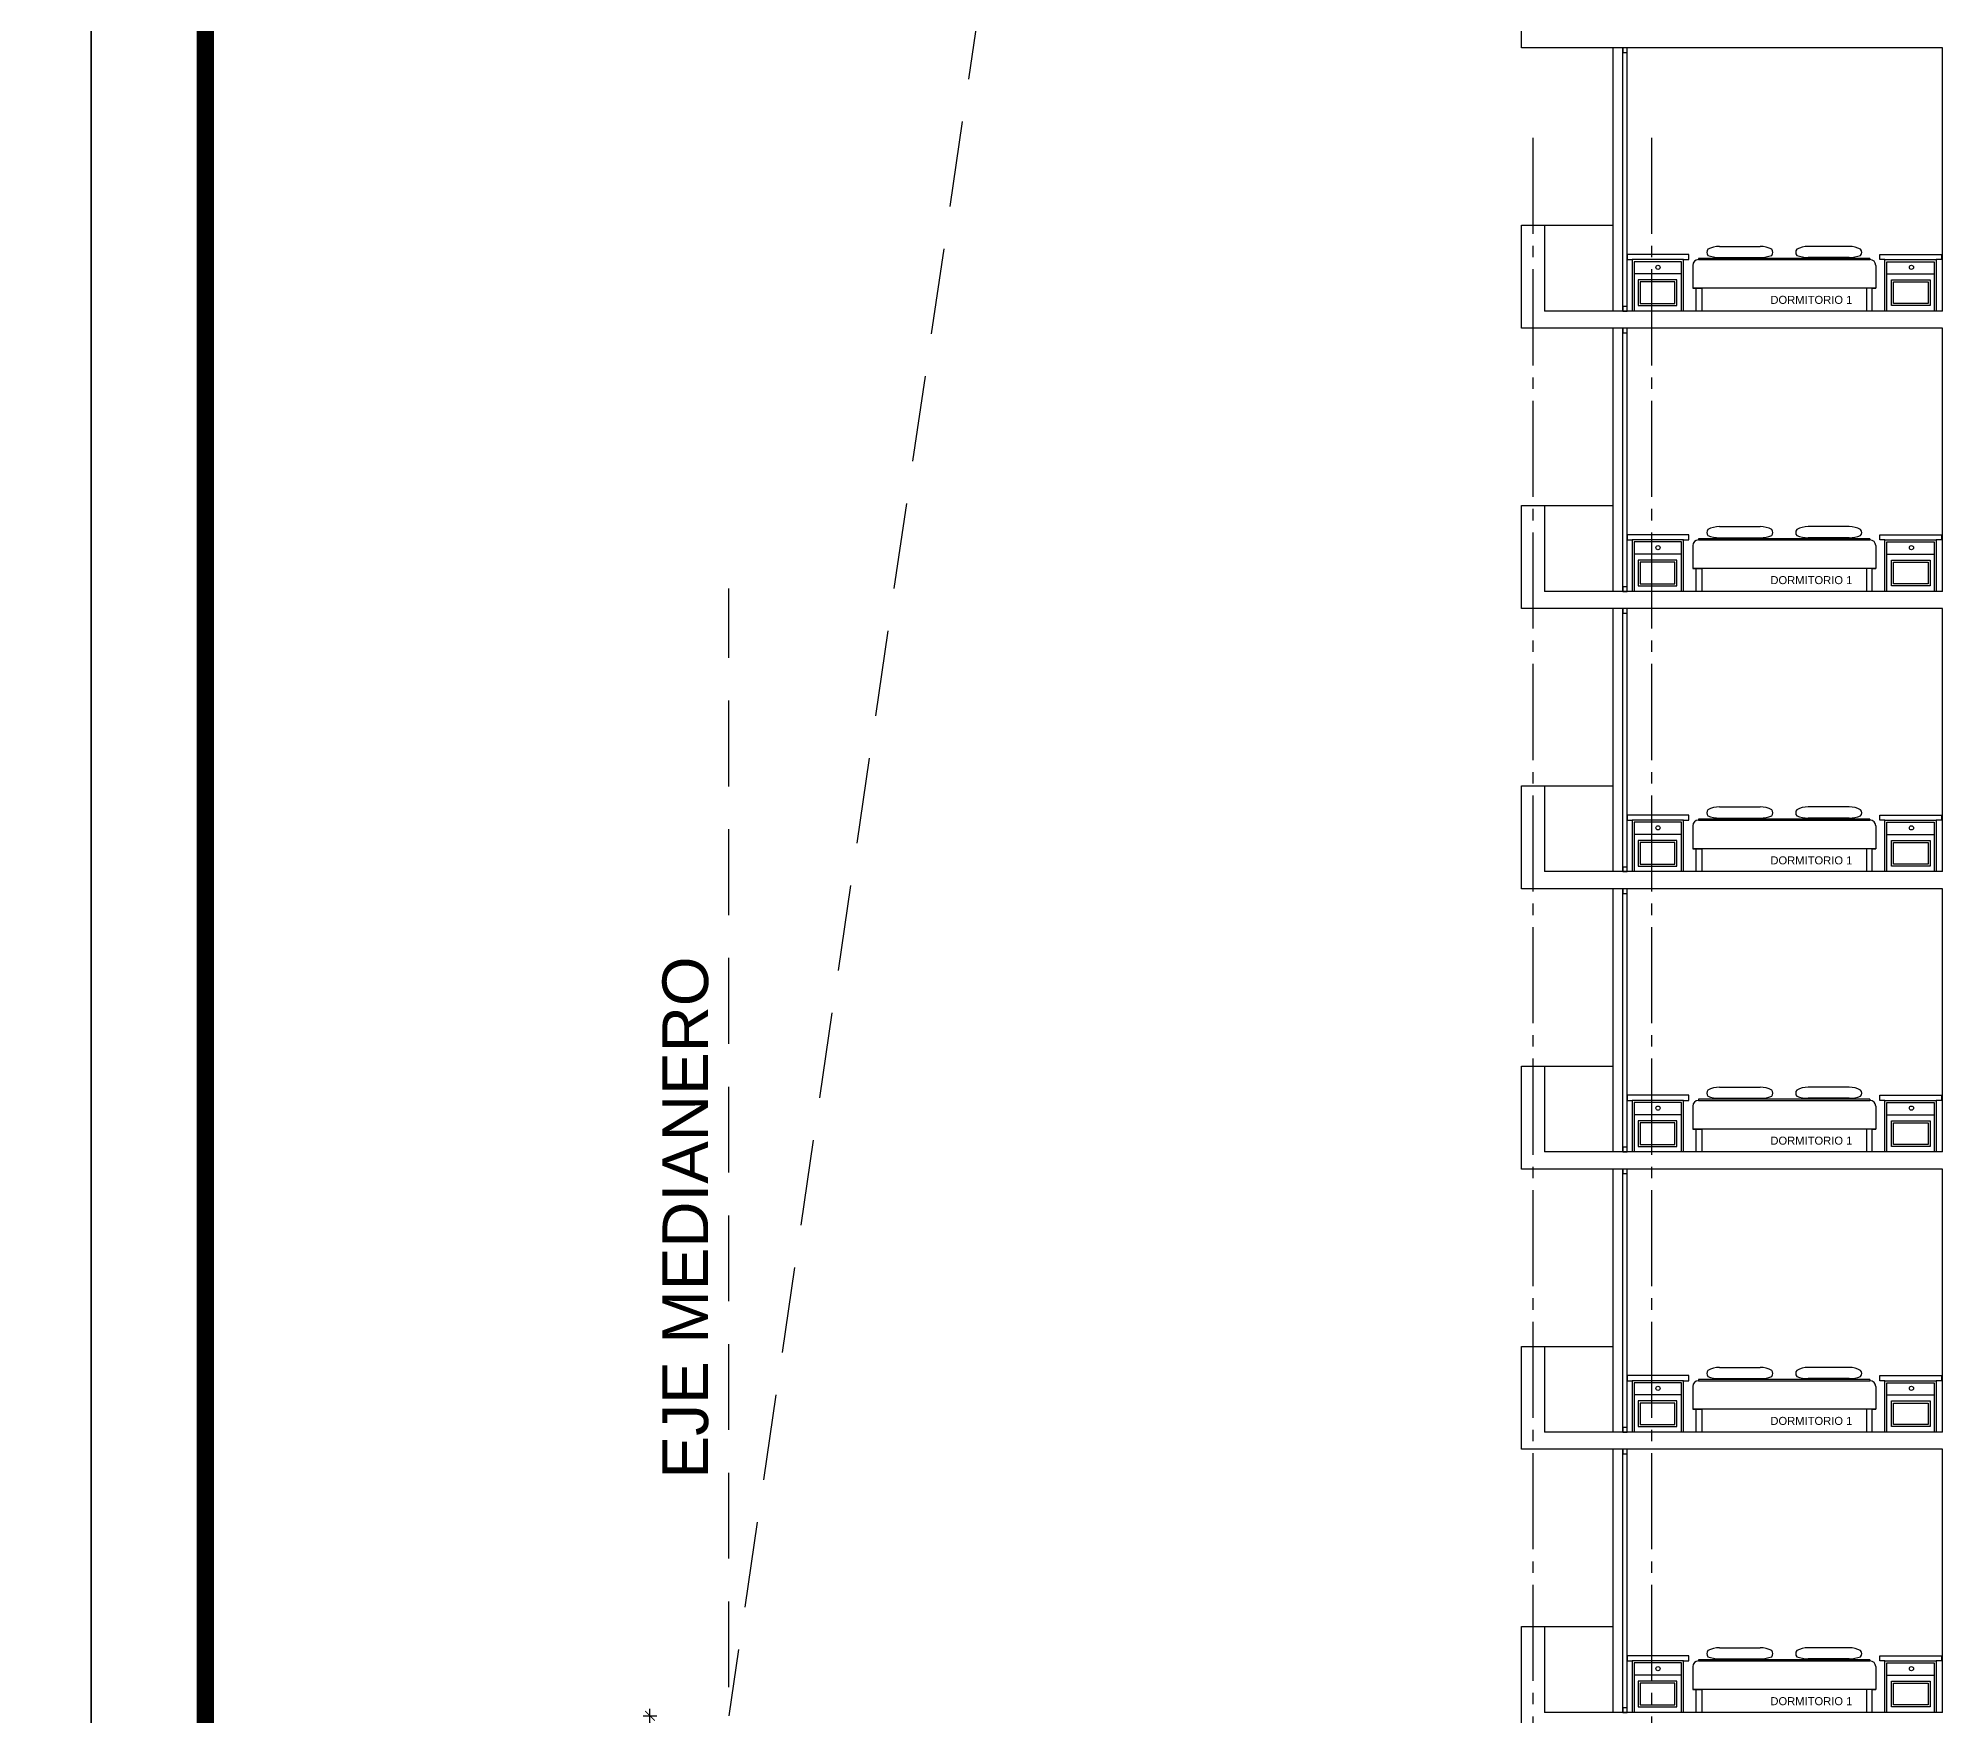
# Model space of a CAD drawing. Header units: millimetres. Extents: x 1217 to 2428, y 234 to 644.
# Drawn here: x 2218.06 to 2234.74, y 387.17 to 401.84 of the extents above; entities that cross this region are included whole.
import ezdxf

# ---------------------------------------------------------------- set-up
doc = ezdxf.new("R2010")
doc.units = ezdxf.units.MM
doc.linetypes.add('ACAD_ISO04W100', pattern=[30, 24, -3, 0, -3])
doc.linetypes.add('HIDDEN', pattern=[0.375, 0.25, -0.125])
doc.layers.get('0').update_dxf_attribs({"lineweight": 5})
for name, color, linetype in [('0.1', 251, 'Continuous'), ('0.2', 2, 'Continuous'), ('0.3', 6, 'Continuous'), ('Ejes', 8, 'Continuous'), ('MURO', 5, 'Continuous'), ('Texto', 1, 'Continuous')]:
    doc.layers.add(name, color=color, linetype=linetype)
doc.styles.add('INTERARQ', font='arial.ttf')
doc.styles.get("Standard").update_dxf_attribs({"font": 'arial.ttf'})
doc.dimstyles.new('ESCALA_1-50', dxfattribs={"dimtxt": 0.15, "dimasz": 0.06, "dimexe": 0.18, "dimexo": 0.0625, "dimgap": 0, "dimtad": 0, "dimtih": 1, "dimtoh": 1, "dimzin": 0, "dimdsep": 46, "dimtxsty": 'INTERARQ', "dimblk": 'DIMTICK', "dimcen": 0, "dimse1": 1, "dimse2": 1, "dimclrd": 256, "dimclre": 1, "dimclrt": 2, "dimadec": 0, "dimazin": 0, "dimtfac": 4.5, "dimtofl": 0, "dimtmove": 2, "dimatfit": 3, "dimldrblk": 'DIMTICK', "dimfxl": 1, "dimtolj": 1, "dimtzin": 0, "dimarcsym": 0})

# ---------------------------------------------------------------- blocks, each defined once
blk = doc.blocks.new('DIMTICK')
at = {"color": 1}
for p, q in [((-1, 0), (1, 0)), ((0, 1), (0, -1))]:
    blk.add_line(p, q, dxfattribs=at)
at = {"color": 3, "const_width": 0.141}
blk.add_lwpolyline([(0.71, 0.71), (-0.71, -0.71)], dxfattribs=at)
blk = doc.blocks.new('*D1712')
at = {"layer": '0.1', "lineweight": -2, "ltscale": 3, "transparency": 16777216}
for p, q in [((2223.413, 387.111), (2223.413, 381.748)), ((2223.413, 376.231), (2223.413, 381.594))]:
    blk.add_line(p, q, dxfattribs=at)
at = {"layer": 'Defpoints', "color": 0, "ltscale": 3, "transparency": 16777216}
for p in [(2224.257, 387.171, 0), (2223.413, 376.171), (2224.264, 376.171, 0)]:
    blk.add_point(p, dxfattribs=at)
at = {"layer": '0.1', "lineweight": -2, "ltscale": 3, "transparency": 16777216, "xscale": 0.06, "yscale": 0.06, "zscale": 0.06}
for p, rotation in [((2223.413, 387.171), 90), ((2223.413, 376.171), 270)]:
    blk.add_blockref('DIMTICK', p, dxfattribs=dict(at, rotation=rotation))
at = {"layer": '0.1', "color": 2, "ltscale": 3, "transparency": 16777216, "insert": (2223.413, 381.671), "char_height": 0.15, "attachment_point": 5, "style": 'INTERARQ'}
blk.add_mtext('\\A1;11.00', dxfattribs=at)

msp = doc.modelspace()

# ---------------------------------------------------------------- linework, layer by layer
at = {"layer": '0.1', "linetype": 'ByBlock'}
for p, q in [((2234.08371, 399.91099, 0), (2232.58369, 399.91099, 0)), ((2232.53371, 399.85099, 0), (2232.53371, 399.65099, 0)), ((2232.5837, 399.90099, 0), (2234.08372, 399.90099, 0)), ((2234.13371, 399.85099, 0), (2234.13371, 399.65099, 0)), ((2234.13371, 399.65099, 0), (2232.53371, 399.65099, 0)), ((2232.53371, 399.65099, 0), (2232.61371, 399.65099, 0)), ((2232.56371, 399.65099, 0), (2232.53371, 399.65099, 0)), ((2232.56371, 399.45099, 0), (2232.56371, 399.65099, 0)), ((2232.61371, 399.65099, 0), (2232.61371, 399.45099, 0)), ((2234.13371, 399.65099, 0), (2234.05371, 399.65099, 0)), ((2234.10371, 399.65099, 0), (2234.13371, 399.65099, 0)), ((2234.10371, 399.45099, 0), (2234.10371, 399.65099, 0)), ((2234.08371, 397.46099, 0), (2232.58369, 397.46099, 0)), ((2232.5837, 397.45099, 0), (2234.08372, 397.45099, 0)), ((2232.53371, 397.40099, 0), (2232.53371, 397.20099, 0)), ((2234.13371, 397.40099, 0), (2234.13371, 397.20099, 0)), ((2234.13371, 397.20099, 0), (2232.53371, 397.20099, 0)), ((2232.53371, 397.20099, 0), (2232.61371, 397.20099, 0)), ((2232.56371, 397.20099, 0), (2232.53371, 397.20099, 0)), ((2232.56371, 397.00099, 0), (2232.56371, 397.20099, 0)), ((2232.61371, 397.20099, 0), (2232.61371, 397.00099, 0)), ((2234.13371, 397.20099, 0), (2234.05371, 397.20099, 0)), ((2234.10371, 397.20099, 0), (2234.13371, 397.20099, 0)), ((2234.10371, 397.00099, 0), (2234.10371, 397.20099, 0)), ((2232.53371, 394.95099, 0), (2232.53371, 394.75099, 0)), ((2234.08371, 395.01099, 0), (2232.58369, 395.01099, 0)), ((2232.5837, 395.00099, 0), (2234.08372, 395.00099, 0)), ((2234.13371, 394.95099, 0), (2234.13371, 394.75099, 0)), ((2234.13371, 394.75099, 0), (2232.53371, 394.75099, 0)), ((2232.53371, 394.75099, 0), (2232.61371, 394.75099, 0)), ((2232.56371, 394.75099, 0), (2232.53371, 394.75099, 0)), ((2232.56371, 394.55099, 0), (2232.56371, 394.75099, 0)), ((2232.61371, 394.75099, 0), (2232.61371, 394.55099, 0)), ((2234.13371, 394.75099, 0), (2234.05371, 394.75099, 0)), ((2234.10371, 394.75099, 0), (2234.13371, 394.75099, 0)), ((2234.10371, 394.55099, 0), (2234.10371, 394.75099, 0)), ((2232.53371, 392.50099, 0), (2232.53371, 392.30099, 0)), ((2234.08371, 392.56099, 0), (2232.58369, 392.56099, 0)), ((2232.5837, 392.55099, 0), (2234.08372, 392.55099, 0)), ((2234.13371, 392.50099, 0), (2234.13371, 392.30099, 0)), ((2234.13371, 392.30099, 0), (2232.53371, 392.30099, 0)), ((2232.53371, 392.30099, 0), (2232.61371, 392.30099, 0)), ((2232.56371, 392.30099, 0), (2232.53371, 392.30099, 0)), ((2232.56371, 392.10099, 0), (2232.56371, 392.30099, 0)), ((2232.61371, 392.30099, 0), (2232.61371, 392.10099, 0)), ((2234.13371, 392.30099, 0), (2234.05371, 392.30099, 0)), ((2234.10371, 392.30099, 0), (2234.13371, 392.30099, 0)), ((2234.10371, 392.10099, 0), (2234.10371, 392.30099, 0)), ((2234.08371, 390.11099, 0), (2232.58369, 390.11099, 0)), ((2232.5837, 390.10099, 0), (2234.08372, 390.10099, 0)), ((2232.53371, 390.05099, 0), (2232.53371, 389.85099, 0)), ((2234.13371, 390.05099, 0), (2234.13371, 389.85099, 0)), ((2234.13371, 389.85099, 0), (2232.53371, 389.85099, 0)), ((2232.53371, 389.85099, 0), (2232.61371, 389.85099, 0)), ((2232.56371, 389.85099, 0), (2232.53371, 389.85099, 0)), ((2232.56371, 389.65099, 0), (2232.56371, 389.85099, 0)), ((2232.61371, 389.85099, 0), (2232.61371, 389.65099, 0)), ((2234.13371, 389.85099, 0), (2234.05371, 389.85099, 0)), ((2234.10371, 389.85099, 0), (2234.13371, 389.85099, 0)), ((2234.10371, 389.65099, 0), (2234.10371, 389.85099, 0)), ((2232.53371, 387.60099, 0), (2232.53371, 387.40099, 0)), ((2234.08371, 387.66099, 0), (2232.58369, 387.66099, 0)), ((2232.5837, 387.65099, 0), (2234.08372, 387.65099, 0)), ((2234.13371, 387.60099, 0), (2234.13371, 387.40099, 0)), ((2234.13371, 387.40099, 0), (2232.53371, 387.40099, 0)), ((2232.53371, 387.40099, 0), (2232.61371, 387.40099, 0)), ((2232.56371, 387.40099, 0), (2232.53371, 387.40099, 0)), ((2232.56371, 387.20099, 0), (2232.56371, 387.40099, 0)), ((2232.61371, 387.40099, 0), (2232.61371, 387.20099, 0)), ((2234.13371, 387.40099, 0), (2234.05371, 387.40099, 0)), ((2234.10371, 387.40099, 0), (2234.13371, 387.40099, 0)), ((2234.10371, 387.20099, 0), (2234.10371, 387.40099, 0))]:
    msp.add_line(p, q, dxfattribs=at)
at = {"layer": '0.1'}
for p, q in [((2234.05371, 399.65099, 0), (2234.05371, 399.45099, 0)), ((2234.05371, 397.20099, 0), (2234.05371, 397.00099, 0)), ((2234.05371, 394.75099, 0), (2234.05371, 394.55099, 0)), ((2234.05371, 392.30099, 0), (2234.05371, 392.10099, 0)), ((2234.05371, 389.85099, 0), (2234.05371, 389.65099, 0)), ((2234.05371, 387.40099, 0), (2234.05371, 387.20099, 0))]:
    msp.add_line(p, q, dxfattribs=at)
at = {"layer": '0.1', "ltscale": 3}
for points in [[(2158.52436, 357.90321), (2158.52436, 447.90321), (2218.52436, 447.90321), (2218.52436, 357.90321), (2158.52436, 357.90321)], [(2218.52436, 357.90321), (2218.52436, 447.90321), (2278.52436, 447.90321), (2278.52436, 357.90321), (2218.52436, 357.90321)]]:
    msp.add_lwpolyline(points, dxfattribs=at)
at = {"layer": '0.1', "ltscale": 3, "const_width": 0.15}
msp.add_lwpolyline([(2219.52436, 358.90321), (2219.52436, 446.90321), (2277.52436, 446.90321), (2277.52436, 358.90321)], close=True, dxfattribs=at)
at = {"layer": '0.1', "ltscale": 3, "elevation": 0}
for points in [[(2231.83808, 399.45099), (2231.83808, 401.75099)], [(2231.23608, 400.201), (2231.83808, 400.201)], [(2231.83808, 397.00099), (2231.83808, 399.30099)], [(2231.23608, 397.751), (2231.83808, 397.751)], [(2231.83808, 394.55099), (2231.83808, 396.85099)], [(2231.23608, 395.301), (2231.83808, 395.301)], [(2231.83808, 392.10099), (2231.83808, 394.40099)], [(2231.23608, 392.851), (2231.83808, 392.851)], [(2231.83808, 389.65099), (2231.83808, 391.95099)], [(2231.23608, 390.401), (2231.83808, 390.401)], [(2231.83808, 387.20099), (2231.83808, 389.50099)], [(2231.23608, 387.951), (2231.83808, 387.951)]]:
    msp.add_lwpolyline(points, dxfattribs=at)
at = {"layer": '0.1', "linetype": 'ByBlock', "elevation": 0}
for points in [[(2232.45389, 399.90099), (2232.49889, 399.90099), (2232.49889, 399.94599), (2232.00389, 399.94599), (2231.95889, 399.94599), (2231.95889, 399.90099), (2232.00389, 399.90099)], [(2232.58369, 399.91099), (2232.58371, 399.90099)], [(2234.08371, 399.91099), (2234.08369, 399.90099)], [(2234.21353, 399.90099), (2234.16853, 399.90099), (2234.16853, 399.94599), (2234.66353, 399.94599), (2234.70853, 399.94599), (2234.70853, 399.90099), (2234.66353, 399.90099)], [(2232.45389, 399.45099), (2232.45389, 399.90099), (2232.00389, 399.90099), (2232.00389, 399.45099)], [(2232.43589, 399.45099), (2232.43589, 399.88299), (2232.02189, 399.88299), (2232.02189, 399.45099)], [(2232.43589, 399.77609), (2232.02189, 399.77609)], [(2234.21353, 399.45099), (2234.21353, 399.90099), (2234.66353, 399.90099), (2234.66353, 399.45099)], [(2234.23153, 399.45099), (2234.23153, 399.88299), (2234.64553, 399.88299), (2234.64553, 399.45099)], [(2234.23153, 399.77609), (2234.64553, 399.77609)], [(2232.45389, 397.45099), (2232.49889, 397.45099), (2232.49889, 397.49599), (2232.00389, 397.49599), (2231.95889, 397.49599), (2231.95889, 397.45099), (2232.00389, 397.45099)], [(2232.45389, 397.00099), (2232.45389, 397.45099), (2232.00389, 397.45099), (2232.00389, 397.00099)], [(2232.43589, 397.00099), (2232.43589, 397.43299), (2232.02189, 397.43299), (2232.02189, 397.00099)], [(2232.58369, 397.46099), (2232.58371, 397.45099)], [(2234.08371, 397.46099), (2234.08369, 397.45099)], [(2234.21353, 397.45099), (2234.16853, 397.45099), (2234.16853, 397.49599), (2234.66353, 397.49599), (2234.70853, 397.49599), (2234.70853, 397.45099), (2234.66353, 397.45099)], [(2234.21353, 397.00099), (2234.21353, 397.45099), (2234.66353, 397.45099), (2234.66353, 397.00099)], [(2234.23153, 397.00099), (2234.23153, 397.43299), (2234.64553, 397.43299), (2234.64553, 397.00099)], [(2232.43589, 397.32609), (2232.02189, 397.32609)], [(2234.23153, 397.32609), (2234.64553, 397.32609)], [(2232.45389, 395.00099), (2232.49889, 395.00099), (2232.49889, 395.04599), (2232.00389, 395.04599), (2231.95889, 395.04599), (2231.95889, 395.00099), (2232.00389, 395.00099)], [(2232.45389, 394.55099), (2232.45389, 395.00099), (2232.00389, 395.00099), (2232.00389, 394.55099)], [(2232.43589, 394.55099), (2232.43589, 394.98299), (2232.02189, 394.98299), (2232.02189, 394.55099)], [(2232.58369, 395.01099), (2232.58371, 395.00099)], [(2234.08371, 395.01099), (2234.08369, 395.00099)], [(2234.21353, 395.00099), (2234.16853, 395.00099), (2234.16853, 395.04599), (2234.66353, 395.04599), (2234.70853, 395.04599), (2234.70853, 395.00099), (2234.66353, 395.00099)], [(2234.21353, 394.55099), (2234.21353, 395.00099), (2234.66353, 395.00099), (2234.66353, 394.55099)], [(2234.23153, 394.55099), (2234.23153, 394.98299), (2234.64553, 394.98299), (2234.64553, 394.55099)], [(2232.43589, 394.87609), (2232.02189, 394.87609)], [(2234.23153, 394.87609), (2234.64553, 394.87609)], [(2232.45389, 392.55099), (2232.49889, 392.55099), (2232.49889, 392.59599), (2232.00389, 392.59599), (2231.95889, 392.59599), (2231.95889, 392.55099), (2232.00389, 392.55099)], [(2234.21353, 392.55099), (2234.16853, 392.55099), (2234.16853, 392.59599), (2234.66353, 392.59599), (2234.70853, 392.59599), (2234.70853, 392.55099), (2234.66353, 392.55099)], [(2232.45389, 392.10099), (2232.45389, 392.55099), (2232.00389, 392.55099), (2232.00389, 392.10099)], [(2232.43589, 392.10099), (2232.43589, 392.53299), (2232.02189, 392.53299), (2232.02189, 392.10099)], [(2232.43589, 392.42609), (2232.02189, 392.42609)], [(2232.58369, 392.56099), (2232.58371, 392.55099)], [(2234.08371, 392.56099), (2234.08369, 392.55099)], [(2234.21353, 392.10099), (2234.21353, 392.55099), (2234.66353, 392.55099), (2234.66353, 392.10099)], [(2234.23153, 392.10099), (2234.23153, 392.53299), (2234.64553, 392.53299), (2234.64553, 392.10099)], [(2234.23153, 392.42609), (2234.64553, 392.42609)], [(2232.45389, 390.10099), (2232.49889, 390.10099), (2232.49889, 390.14599), (2232.00389, 390.14599), (2231.95889, 390.14599), (2231.95889, 390.10099), (2232.00389, 390.10099)], [(2232.45389, 389.65099), (2232.45389, 390.10099), (2232.00389, 390.10099), (2232.00389, 389.65099)], [(2232.43589, 389.65099), (2232.43589, 390.08299), (2232.02189, 390.08299), (2232.02189, 389.65099)], [(2232.58369, 390.11099), (2232.58371, 390.10099)], [(2234.08371, 390.11099), (2234.08369, 390.10099)], [(2234.21353, 390.10099), (2234.16853, 390.10099), (2234.16853, 390.14599), (2234.66353, 390.14599), (2234.70853, 390.14599), (2234.70853, 390.10099), (2234.66353, 390.10099)], [(2234.21353, 389.65099), (2234.21353, 390.10099), (2234.66353, 390.10099), (2234.66353, 389.65099)], [(2234.23153, 389.65099), (2234.23153, 390.08299), (2234.64553, 390.08299), (2234.64553, 389.65099)], [(2232.43589, 389.97609), (2232.02189, 389.97609)], [(2234.23153, 389.97609), (2234.64553, 389.97609)], [(2232.45389, 387.65099), (2232.49889, 387.65099), (2232.49889, 387.69599), (2232.00389, 387.69599), (2231.95889, 387.69599), (2231.95889, 387.65099), (2232.00389, 387.65099)], [(2232.45389, 387.20099), (2232.45389, 387.65099), (2232.00389, 387.65099), (2232.00389, 387.20099)], [(2232.43589, 387.20099), (2232.43589, 387.63299), (2232.02189, 387.63299), (2232.02189, 387.20099)], [(2232.58369, 387.66099), (2232.58371, 387.65099)], [(2234.08371, 387.66099), (2234.08369, 387.65099)], [(2234.21353, 387.65099), (2234.16853, 387.65099), (2234.16853, 387.69599), (2234.66353, 387.69599), (2234.70853, 387.69599), (2234.70853, 387.65099), (2234.66353, 387.65099)], [(2234.21353, 387.20099), (2234.21353, 387.65099), (2234.66353, 387.65099), (2234.66353, 387.20099)], [(2234.23153, 387.20099), (2234.23153, 387.63299), (2234.64553, 387.63299), (2234.64553, 387.20099)], [(2232.43589, 387.52609), (2232.02189, 387.52609)], [(2234.23153, 387.52609), (2234.64553, 387.52609)]]:
    msp.add_lwpolyline(points, dxfattribs=at)
at = {"layer": '0.1', "elevation": 0}
for points in [[(2232.76626, 400.01687), (2233.12371, 400.01687)], [(2232.76626, 399.91948), (2233.12371, 399.91948)], [(2233.90115, 400.01687), (2233.54371, 400.01687)], [(2233.90115, 399.91948), (2233.54371, 399.91948)], [(2232.76626, 397.56687), (2233.12371, 397.56687)], [(2232.76626, 397.46948), (2233.12371, 397.46948)], [(2233.90115, 397.56687), (2233.54371, 397.56687)], [(2233.90115, 397.46948), (2233.54371, 397.46948)], [(2232.76626, 395.11687), (2233.12371, 395.11687)], [(2233.90115, 395.11687), (2233.54371, 395.11687)], [(2232.76626, 395.01948), (2233.12371, 395.01948)], [(2233.90115, 395.01948), (2233.54371, 395.01948)], [(2232.76626, 392.66687), (2233.12371, 392.66687)], [(2232.76626, 392.56948), (2233.12371, 392.56948)], [(2233.90115, 392.66687), (2233.54371, 392.66687)], [(2233.90115, 392.56948), (2233.54371, 392.56948)], [(2232.76626, 390.21687), (2233.12371, 390.21687)], [(2232.76626, 390.11948), (2233.12371, 390.11948)], [(2233.90115, 390.21687), (2233.54371, 390.21687)], [(2233.90115, 390.11948), (2233.54371, 390.11948)], [(2232.76626, 387.76687), (2233.12371, 387.76687)], [(2233.90115, 387.76687), (2233.54371, 387.76687)], [(2232.76626, 387.66948), (2233.12371, 387.66948)], [(2233.90115, 387.66948), (2233.54371, 387.66948)]]:
    msp.add_lwpolyline(points, dxfattribs=at)
at = {"layer": '0.1', "linetype": 'ByBlock', "elevation": 0}
for points in [[(2232.39529, 399.72377), (2232.05605, 399.72377), (2232.05605, 399.499), (2232.39529, 399.499)], [(2232.37729, 399.70577), (2232.07405, 399.70577), (2232.07405, 399.517), (2232.37729, 399.517)], [(2234.27213, 399.72377), (2234.61137, 399.72377), (2234.61137, 399.499), (2234.27213, 399.499)], [(2234.29013, 399.70577), (2234.59337, 399.70577), (2234.59337, 399.517), (2234.29013, 399.517)], [(2232.39529, 397.27377), (2232.05605, 397.27377), (2232.05605, 397.049), (2232.39529, 397.049)], [(2232.37729, 397.25577), (2232.07405, 397.25577), (2232.07405, 397.067), (2232.37729, 397.067)], [(2234.27213, 397.27377), (2234.61137, 397.27377), (2234.61137, 397.049), (2234.27213, 397.049)], [(2234.29013, 397.25577), (2234.59337, 397.25577), (2234.59337, 397.067), (2234.29013, 397.067)], [(2232.39529, 394.82377), (2232.05605, 394.82377), (2232.05605, 394.599), (2232.39529, 394.599)], [(2232.37729, 394.80577), (2232.07405, 394.80577), (2232.07405, 394.617), (2232.37729, 394.617)], [(2234.27213, 394.82377), (2234.61137, 394.82377), (2234.61137, 394.599), (2234.27213, 394.599)], [(2234.29013, 394.80577), (2234.59337, 394.80577), (2234.59337, 394.617), (2234.29013, 394.617)], [(2232.39529, 392.37377), (2232.05605, 392.37377), (2232.05605, 392.149), (2232.39529, 392.149)], [(2232.37729, 392.35577), (2232.07405, 392.35577), (2232.07405, 392.167), (2232.37729, 392.167)], [(2234.27213, 392.37377), (2234.61137, 392.37377), (2234.61137, 392.149), (2234.27213, 392.149)], [(2234.29013, 392.35577), (2234.59337, 392.35577), (2234.59337, 392.167), (2234.29013, 392.167)], [(2232.39529, 389.92376), (2232.05605, 389.92376), (2232.05605, 389.699), (2232.39529, 389.699)], [(2232.37729, 389.90576), (2232.07405, 389.90576), (2232.07405, 389.717), (2232.37729, 389.717)], [(2234.27213, 389.92376), (2234.61137, 389.92376), (2234.61137, 389.699), (2234.27213, 389.699)], [(2234.29013, 389.90576), (2234.59337, 389.90576), (2234.59337, 389.717), (2234.29013, 389.717)], [(2232.39529, 387.47376), (2232.05605, 387.47376), (2232.05605, 387.249), (2232.39529, 387.249)], [(2232.37729, 387.45576), (2232.07405, 387.45576), (2232.07405, 387.267), (2232.37729, 387.267)], [(2234.27213, 387.47376), (2234.61137, 387.47376), (2234.61137, 387.249), (2234.27213, 387.249)], [(2234.29013, 387.45576), (2234.59337, 387.45576), (2234.59337, 387.267), (2234.29013, 387.267)]]:
    msp.add_lwpolyline(points, close=True, dxfattribs=at)
at = {"layer": '0.1', "linetype": 'ByBlock'}
for centre in [(2232.22889, 399.83356, 0), (2234.44614, 399.8335, 0), (2232.22889, 397.38356, 0), (2234.44614, 397.38349, 0), (2232.22889, 394.93356, 0), (2234.44614, 394.93348, 0), (2232.22889, 392.48356, 0), (2234.44614, 392.48347, 0), (2232.22889, 390.03356, 0), (2234.44614, 390.03346, 0), (2232.22889, 387.58356, 0), (2234.44614, 387.58345, 0)]:
    msp.add_circle(centre, 0.01818, dxfattribs=at)
for centre, radius, start, end in [((2232.69972, 399.96456, 0), 0.04346, 142.358497, 217.641503), ((2232.76626, 399.80621, 0), 0.21066, 90, 118.635178), ((2232.76626, 400.20371, 0), 0.28423, 249.195199, 270), ((2232.58371, 399.85099, 0), 0.05, 90, 180), ((2234.08371, 399.85099, 0), 0.05, 0, 90), ((2232.58371, 397.40099, 0), 0.05, 90, 180), ((2232.69972, 397.51456, 0), 0.04346, 142.358497, 217.641503), ((2232.76626, 397.35621, 0), 0.21066, 90, 118.635178), ((2232.76626, 397.75371, 0), 0.28423, 249.195199, 270), ((2234.08371, 397.40099, 0), 0.05, 0, 90), ((2232.69972, 395.06456, 0), 0.04346, 142.358497, 217.641503), ((2232.76626, 394.90621, 0), 0.21066, 90, 118.635178), ((2232.58371, 394.95099, 0), 0.05, 90, 180), ((2232.76626, 395.30371, 0), 0.28423, 249.195199, 270), ((2234.08371, 394.95099, 0), 0.05, 0, 90), ((2232.69972, 392.61456, 0), 0.04346, 142.358497, 217.641503), ((2232.76626, 392.45621, 0), 0.21066, 90, 118.635178), ((2232.76626, 392.85371, 0), 0.28423, 249.195199, 270), ((2232.58371, 392.50099, 0), 0.05, 90, 180), ((2234.08371, 392.50099, 0), 0.05, 0, 90), ((2232.58371, 390.05099, 0), 0.05, 90, 180), ((2232.69972, 390.16456, 0), 0.04346, 142.358497, 217.641503), ((2232.76626, 390.00621, 0), 0.21066, 90, 118.635178), ((2232.76626, 390.40371, 0), 0.28423, 249.195199, 270), ((2234.08371, 390.05099, 0), 0.05, 0, 90), ((2232.69972, 387.71456, 0), 0.04346, 142.358497, 217.641503), ((2232.76626, 387.55621, 0), 0.21066, 90, 118.635178), ((2232.58371, 387.60099, 0), 0.05, 90, 180), ((2232.76626, 387.95371, 0), 0.28423, 249.195199, 270), ((2234.08371, 387.60099, 0), 0.05, 0, 90)]:
    msp.add_arc(centre, radius, start, end, dxfattribs=at)
at = {"layer": '0.1'}
for centre, radius, start, end in [((2233.12371, 399.80621, 0), 0.21066, 61.364822, 90), ((2233.12371, 400.20371, 0), 0.28423, 270, 290.804801), ((2233.19025, 399.96456, 0), 0.04346, 322.358497, 37.641503), ((2233.47717, 399.96456, 0), 0.04346, 142.358497, 217.641503), ((2233.54371, 399.80621, 0), 0.21066, 90, 118.635178), ((2233.54371, 400.20371, 0), 0.28423, 249.195199, 270), ((2233.90115, 399.80621, 0), 0.21066, 61.364822, 90), ((2233.90115, 400.20371, 0), 0.28423, 270, 290.804801), ((2233.96769, 399.96456, 0), 0.04346, 322.358497, 37.641503), ((2233.12371, 397.35621, 0), 0.21066, 61.364822, 90), ((2233.12371, 397.75371, 0), 0.28423, 270, 290.804801), ((2233.19025, 397.51456, 0), 0.04346, 322.358497, 37.641503), ((2233.47717, 397.51456, 0), 0.04346, 142.358497, 217.641503), ((2233.54371, 397.35621, 0), 0.21066, 90, 118.635178), ((2233.54371, 397.75371, 0), 0.28423, 249.195199, 270), ((2233.90115, 397.35621, 0), 0.21066, 61.364822, 90), ((2233.90115, 397.75371, 0), 0.28423, 270, 290.804801), ((2233.96769, 397.51456, 0), 0.04346, 322.358497, 37.641503), ((2233.12371, 394.90621, 0), 0.21066, 61.364822, 90), ((2233.19025, 395.06456, 0), 0.04346, 322.358497, 37.641503), ((2233.47717, 395.06456, 0), 0.04346, 142.358497, 217.641503), ((2233.54371, 394.90621, 0), 0.21066, 90, 118.635178), ((2233.90115, 394.90621, 0), 0.21066, 61.364822, 90), ((2233.96769, 395.06456, 0), 0.04346, 322.358497, 37.641503), ((2233.12371, 395.30371, 0), 0.28423, 270, 290.804801), ((2233.54371, 395.30371, 0), 0.28423, 249.195199, 270), ((2233.90115, 395.30371, 0), 0.28423, 270, 290.804801), ((2233.12371, 392.45621, 0), 0.21066, 61.364822, 90), ((2233.12371, 392.85371, 0), 0.28423, 270, 290.804801), ((2233.19025, 392.61456, 0), 0.04346, 322.358497, 37.641503), ((2233.47717, 392.61456, 0), 0.04346, 142.358497, 217.641503), ((2233.54371, 392.45621, 0), 0.21066, 90, 118.635178), ((2233.54371, 392.85371, 0), 0.28423, 249.195199, 270), ((2233.90115, 392.45621, 0), 0.21066, 61.364822, 90), ((2233.90115, 392.85371, 0), 0.28423, 270, 290.804801), ((2233.96769, 392.61456, 0), 0.04346, 322.358497, 37.641503), ((2233.12371, 390.00621, 0), 0.21066, 61.364822, 90), ((2233.12371, 390.40371, 0), 0.28423, 270, 290.804801), ((2233.19025, 390.16456, 0), 0.04346, 322.358497, 37.641503), ((2233.47717, 390.16456, 0), 0.04346, 142.358497, 217.641503), ((2233.54371, 390.00621, 0), 0.21066, 90, 118.635178), ((2233.54371, 390.40371, 0), 0.28423, 249.195199, 270), ((2233.90115, 390.00621, 0), 0.21066, 61.364822, 90), ((2233.90115, 390.40371, 0), 0.28423, 270, 290.804801), ((2233.96769, 390.16456, 0), 0.04346, 322.358497, 37.641503), ((2233.12371, 387.55621, 0), 0.21066, 61.364822, 90), ((2233.19025, 387.71456, 0), 0.04346, 322.358497, 37.641503), ((2233.47717, 387.71456, 0), 0.04346, 142.358497, 217.641503), ((2233.54371, 387.55621, 0), 0.21066, 90, 118.635178), ((2233.90115, 387.55621, 0), 0.21066, 61.364822, 90), ((2233.96769, 387.71456, 0), 0.04346, 322.358497, 37.641503), ((2233.12371, 387.95371, 0), 0.28423, 270, 290.804801), ((2233.54371, 387.95371, 0), 0.28423, 249.195199, 270), ((2233.90115, 387.95371, 0), 0.28423, 270, 290.804801)]:
    msp.add_arc(centre, radius, start, end, dxfattribs=at)
at = {"layer": '0.2', "linetype": 'HIDDEN', "ltscale": 3}
msp.add_line((2231.03608, 434.50098, 0), (2224.10385, 387.17099, 0), dxfattribs=at)
at = {"layer": '0.2', "ltscale": 3, "elevation": 0}
for points in [[(2231.92092, 399.45099), (2231.92092, 401.75099)], [(2231.96092, 399.45099), (2231.96092, 401.75099)], [(2231.92092, 397.00099), (2231.92092, 399.30099)], [(2231.96092, 397.00099), (2231.96092, 399.30099)], [(2231.92092, 394.55099), (2231.92092, 396.85099)], [(2231.96092, 394.55099), (2231.96092, 396.85099)], [(2231.92092, 392.10099), (2231.92092, 394.40099)], [(2231.96092, 392.10099), (2231.96092, 394.40099)], [(2231.92092, 389.65099), (2231.92092, 391.95099)], [(2231.96092, 389.65099), (2231.96092, 391.95099)], [(2231.92092, 387.20099), (2231.92092, 389.50099)], [(2231.96092, 387.20099), (2231.96092, 389.50099)]]:
    msp.add_lwpolyline(points, dxfattribs=at)
at = {"layer": '0.2', "linetype": 'HIDDEN', "ltscale": 3, "elevation": 0}
msp.add_lwpolyline([(2224.10384, 376.17099), (2224.10385, 397.02716)], dxfattribs=at)
at = {"layer": '0.3', "elevation": 0}
for points in [[(2231.92092, 401.71099), (2231.96092, 401.71099), (2231.96092, 401.75099), (2231.92092, 401.75099), (2231.92092, 401.71099)], [(2231.92092, 401.71099), (2231.96092, 401.71099), (2231.96092, 401.75099), (2231.92092, 401.75099), (2231.92092, 401.71099)], [(2231.92092, 399.45099), (2231.96092, 399.45099), (2231.96092, 399.49099), (2231.92092, 399.49099), (2231.92092, 399.45099)], [(2231.92092, 399.45099), (2231.96092, 399.45099), (2231.96092, 399.49099), (2231.92092, 399.49099), (2231.92092, 399.45099)], [(2231.92092, 399.26099), (2231.96092, 399.26099), (2231.96092, 399.30099), (2231.92092, 399.30099), (2231.92092, 399.26099)], [(2231.92092, 399.26099), (2231.96092, 399.26099), (2231.96092, 399.30099), (2231.92092, 399.30099), (2231.92092, 399.26099)], [(2231.92092, 397.00099), (2231.96092, 397.00099), (2231.96092, 397.04099), (2231.92092, 397.04099), (2231.92092, 397.00099)], [(2231.92092, 397.00099), (2231.96092, 397.00099), (2231.96092, 397.04099), (2231.92092, 397.04099), (2231.92092, 397.00099)], [(2231.92092, 396.81099), (2231.96092, 396.81099), (2231.96092, 396.85099), (2231.92092, 396.85099), (2231.92092, 396.81099)], [(2231.92092, 396.81099), (2231.96092, 396.81099), (2231.96092, 396.85099), (2231.92092, 396.85099), (2231.92092, 396.81099)], [(2231.92092, 394.55099), (2231.96092, 394.55099), (2231.96092, 394.59099), (2231.92092, 394.59099), (2231.92092, 394.55099)], [(2231.92092, 394.55099), (2231.96092, 394.55099), (2231.96092, 394.59099), (2231.92092, 394.59099), (2231.92092, 394.55099)], [(2231.92092, 394.36099), (2231.96092, 394.36099), (2231.96092, 394.40099), (2231.92092, 394.40099), (2231.92092, 394.36099)], [(2231.92092, 394.36099), (2231.96092, 394.36099), (2231.96092, 394.40099), (2231.92092, 394.40099), (2231.92092, 394.36099)], [(2231.92092, 392.10099), (2231.96092, 392.10099), (2231.96092, 392.14099), (2231.92092, 392.14099), (2231.92092, 392.10099)], [(2231.92092, 392.10099), (2231.96092, 392.10099), (2231.96092, 392.14099), (2231.92092, 392.14099), (2231.92092, 392.10099)], [(2231.92092, 391.91099), (2231.96092, 391.91099), (2231.96092, 391.95099), (2231.92092, 391.95099), (2231.92092, 391.91099)], [(2231.92092, 391.91099), (2231.96092, 391.91099), (2231.96092, 391.95099), (2231.92092, 391.95099), (2231.92092, 391.91099)], [(2231.92092, 389.65099), (2231.96092, 389.65099), (2231.96092, 389.69099), (2231.92092, 389.69099), (2231.92092, 389.65099)], [(2231.92092, 389.65099), (2231.96092, 389.65099), (2231.96092, 389.69099), (2231.92092, 389.69099), (2231.92092, 389.65099)], [(2231.92092, 389.46099), (2231.96092, 389.46099), (2231.96092, 389.50099), (2231.92092, 389.50099), (2231.92092, 389.46099)], [(2231.92092, 389.46099), (2231.96092, 389.46099), (2231.96092, 389.50099), (2231.92092, 389.50099), (2231.92092, 389.46099)], [(2231.92092, 387.20099), (2231.96092, 387.20099), (2231.96092, 387.24099), (2231.92092, 387.24099), (2231.92092, 387.20099)], [(2231.92092, 387.20099), (2231.96092, 387.20099), (2231.96092, 387.24099), (2231.92092, 387.24099), (2231.92092, 387.20099)]]:
    msp.add_lwpolyline(points, dxfattribs=at)
at = {"layer": 'Ejes', "linetype": 'ACAD_ISO04W100', "ltscale": 0.035, "elevation": 0}
for points in [[(2231.13608, 400.96664), (2231.13608, 371.9866)], [(2232.17399, 400.96664), (2232.17399, 371.9866)]]:
    msp.add_lwpolyline(points, dxfattribs=at)
at = {"layer": 'MURO', "ltscale": 3, "elevation": 0}
for points in [[(2231.03608, 401.75099), (2231.03608, 402.65099), (2231.23608, 402.65099), (2231.23608, 401.90099)], [(2234.71853, 401.75099), (2231.03608, 401.75099)], [(2234.71853, 401.75099), (2231.6449, 401.75099)], [(2234.71853, 399.45099), (2234.71853, 401.75099)], [(2231.03608, 399.30099), (2231.03608, 400.20099), (2231.23608, 400.20099), (2231.23608, 399.45099)], [(2234.71853, 399.45099), (2231.23608, 399.45099)], [(2234.71853, 399.30099), (2231.03608, 399.30099)], [(2234.71853, 399.30099), (2231.6449, 399.30099)], [(2234.71853, 397.00099), (2234.71853, 399.30099)], [(2231.03608, 396.85099), (2231.03608, 397.75099), (2231.23608, 397.75099), (2231.23608, 397.00099)], [(2234.71853, 397.00099), (2231.23608, 397.00099)], [(2234.71853, 396.85099), (2231.03608, 396.85099)], [(2234.71853, 396.85099), (2231.6449, 396.85099)], [(2234.71853, 394.55099), (2234.71853, 396.85099)], [(2231.03608, 394.40099), (2231.03608, 395.30099), (2231.23608, 395.30099), (2231.23608, 394.55099)], [(2234.71853, 394.55099), (2231.23608, 394.55099)], [(2234.71853, 394.40099), (2231.03608, 394.40099)], [(2234.71853, 394.40099), (2231.6449, 394.40099)], [(2234.71853, 392.10099), (2234.71853, 394.40099)], [(2231.03608, 391.95099), (2231.03608, 392.85099), (2231.23608, 392.85099), (2231.23608, 392.10099)], [(2234.71853, 392.10099), (2231.23608, 392.10099)], [(2234.71853, 391.95099), (2231.03608, 391.95099)], [(2234.71853, 391.95099), (2231.6449, 391.95099)], [(2234.71853, 389.65099), (2234.71853, 391.95099)], [(2231.03608, 389.50099), (2231.03608, 390.40099), (2231.23608, 390.40099), (2231.23608, 389.65099)], [(2234.71853, 389.65099), (2231.23608, 389.65099)], [(2234.71853, 389.50099), (2231.03608, 389.50099)], [(2234.71853, 389.50099), (2231.6449, 389.50099)], [(2234.71853, 387.20099), (2234.71853, 389.50099)], [(2231.03608, 387.05099), (2231.03608, 387.95099), (2231.23608, 387.95099), (2231.23608, 387.20099)], [(2234.71853, 387.20099), (2231.23608, 387.20099)]]:
    msp.add_lwpolyline(points, dxfattribs=at)

# ---------------------------------------------------------------- texts
at = {"layer": 'Texto', "char_height": 0.07, "width": 1.0578524, "attachment_point": 5}
for insert in [(2233.57106, 399.54883, 0), (2233.57106, 397.09883, 0), (2233.57106, 394.64883, 0), (2233.57106, 392.19883, 0), (2233.57106, 389.74883, 0), (2233.57106, 387.29882, 0)]:
    msp.add_mtext('DORMITORIO 1', dxfattribs=dict(at, insert=insert))
at = {"layer": 'Texto', "insert": (2223.72483, 391.52741, 0), "char_height": 0.4, "width": 9.6123514, "attachment_point": 5, "rotation": 90}
msp.add_mtext('EJE MEDIANERO ', dxfattribs=at)

# ---------------------------------------------------------------- dimensions: what is measured, and where the dimension line sits
at = {"layer": '0.1', "ltscale": 3}
dim = msp.add_linear_dim(base=(2223.41308, 376.17099, 0), p1=(2224.25694, 387.17099, 0), p2=(2224.26388, 376.17099, 0), angle=90, dimstyle='ESCALA_1-50', dxfattribs=at)
dim.commit()
dim.dimension.update_dxf_attribs({"geometry": '*D1712', "text_midpoint": (2223.41308, 381.67099, 0)})

doc.saveas('drawing.dxf')
